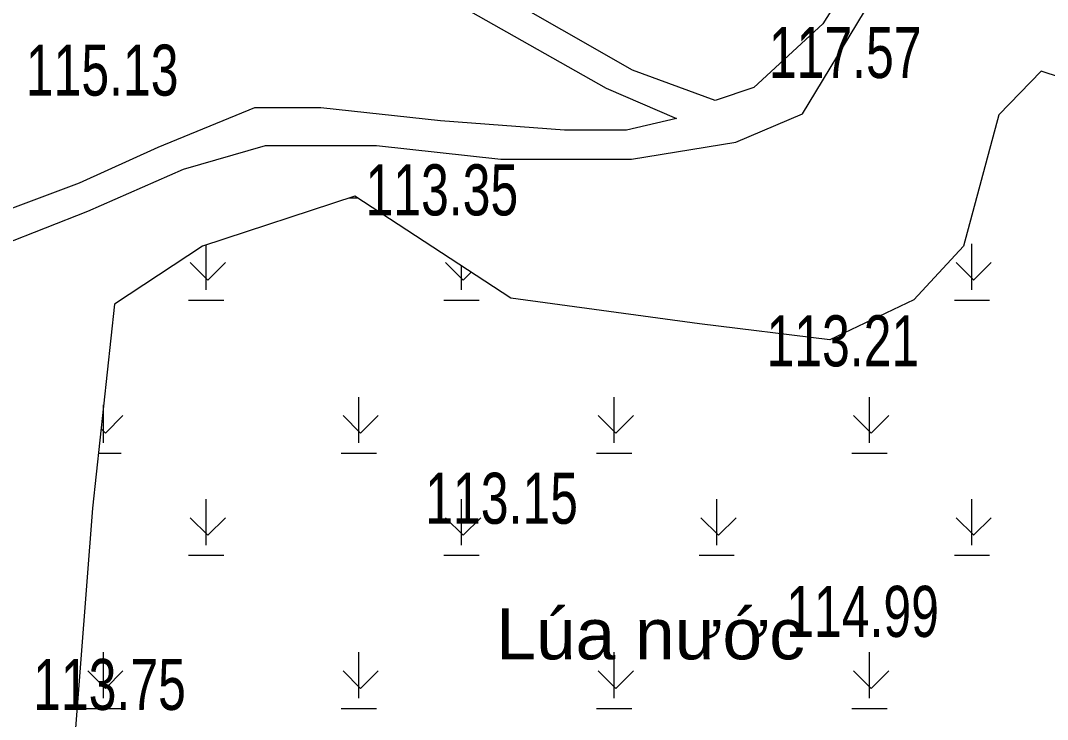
# Model space of a CAD drawing. Header units: metres. Extents: x 431006 to 434411, y 2469261 to 2473208.
# Drawn here: x 432339.5 to 432419.9, y 2471611.1 to 2471665.9 of the extents above; entities that cross this region are included whole.
import ezdxf
from ezdxf.enums import TextEntityAlignment as Align

# ---------------------------------------------------------------- set-up
doc = ezdxf.new("R2010")
doc.units = ezdxf.units.M
doc.header["$MEASUREMENT"] = 0
for name, color, linetype, lineweight in [('1', 8, 'Continuous', 18), ('CAO DO', 8, 'Continuous', 18), ('duong be tong-ks', 8, 'Continuous', 18), ('ranh gioi thuc vat-ks', 8, 'RAO_T_VAT', 18), ('thuc vat-ks', 8, 'Continuous', 18)]:
    doc.layers.add(name, color=color, linetype=linetype, lineweight=lineweight)
doc.styles.add('ks_ten cong trinh', font='')
doc.styles.get("Standard").update_dxf_attribs({"font": 'arial.ttf'})
doc.styles.get('ks_ten cong trinh').set_extended_font_data('.VnArial')
doc.linetypes.add('RAO_T_VAT', pattern='A,0,[133,ltypeshp.shx,S=0.34,R=0,X=-0.17,Y=0],-2,[133,ltypeshp.shx,S=0.08,R=0,X=0,Y=0],-1.5,[133,ltypeshp.shx,S=0.08,R=0,X=0,Y=0],-1.5,[133,ltypeshp.shx,S=0.08,R=0,X=0,Y=0],-2', length=7)

msp = doc.modelspace()

# ---------------------------------------------------------------- hatches: boundary and pattern name
at = {"layer": 'thuc vat-ks'}
h = msp.add_hatch(dxfattribs=at)
h.set_pattern_fill('222B', color=9, scale=20, style=0, pattern_type=2)
h.set_pattern_definition([(0, (12.62, 4), (0, 20), [2.76, -17.24]), (0, (4.59, 12), (0, 20), [2.76, -17.24]), (90, (14, 4.8), (-20, 1e-15), [3.6, -16.4]), (90, (5.97, 12.8), (-20, 1e-15), [3.6, -16.4]), (45, (14, 4.8), (0, 20.00000619), [1.952, -26.33228]), (45, (5.97, 12.8), (0, 20.00000619), [1.952, -26.33228]), (315, (12.62, 6.18), (20.00000619, 0), [1.952, -26.33228]), (315, (4.59, 14.18), (20.00000619, 0), [1.952, -26.33228])])
h.paths.add_polyline_path([(432508.199, 2471611.396), (432490.669, 2471607.795), (432483.458, 2471604.07), (432476.869, 2471596.619), (432470.653, 2471593.391), (432457.723, 2471591.901), (432447.404, 2471594.136), (432444.047, 2471597.488), (432427.68, 2471623.886), (432426.6, 2471642.066), (432428.856, 2471650.294), (432430.425, 2471655.681), (432429.641, 2471658.619), (432419.441, 2471661.95), (432416.107, 2471658.522), (432413.361, 2471648.237), (432409.464, 2471644.019), (432402.875, 2471640.885), (432392.678, 2471642.139), (432377.897, 2471644.165), (432365.66, 2471652.156), (432353.737, 2471648.238), (432346.834, 2471643.694), (432345.109, 2471627.712), (432342.26, 2471590.841), (432339.657, 2471570.861), (432352.65, 2471572.468), (432377.277, 2471585.94), (432392.622, 2471588.164), (432406.729, 2471588.782), (432418.733, 2471587.67), (432437.165, 2471590.256), (432446.633, 2471587.428), (432454.345, 2471584.308), (432465.377, 2471573.308), (432451.809, 2471533.12), (432455.552, 2471525.642), (432460.676, 2471522.887), (432471.119, 2471527.61), (432496.34, 2471554.375), (432532.039, 2471571.319), (432556.756, 2471579.041), (432595.18, 2471570.973), (432609.881, 2471566.873), (432611.223, 2471553.783), (432603.017, 2471538.611), (432583.998, 2471513.707), (432586.339, 2471508.068), (432596.531, 2471502.565), (432602.316, 2471500.777), (432608.375, 2471502.153), (432616.639, 2471511.507), (432626.004, 2471523.749), (432634.127, 2471532.454), (432642.99, 2471534.711), (432645.771, 2471537.835), (432648.204, 2471545.993), (432648.551, 2471554.151), (432643.859, 2471559.706), (432629.287, 2471568.228), (432627.367, 2471573.294), (432625.174, 2471583.7), (432607.885, 2471601.828), (432589.606, 2471617.551), (432583.552, 2471616.687), (432570.924, 2471610.295), (432556.22, 2471602.52), (432545.668, 2471600.101), (432529.338, 2471608.964), (432519.24, 2471612.098)])

# ---------------------------------------------------------------- linework, layer by layer
at = {"layer": 'duong be tong-ks', "color": 9, "linetype": 'Continuous', "lineweight": 0}
for points in [[(432422.846, 2471746.47), (432418.336, 2471741.349), (432415.404, 2471735.933), (432413.629, 2471729.997), (432413.629, 2471721.981), (432414.975, 2471714.855), (432417.056, 2471705.004), (432417.056, 2471699.925), (432417.056, 2471695.953), (432415.487, 2471690.555), (432412.622, 2471684.053), (432408.805, 2471675.932), (432402.342, 2471665.659), (432396.927, 2471660.686), (432393.903, 2471659.666), (432387.428, 2471662.021), (432370.616, 2471671.641)], [(432338.123, 2471648.374), (432344.754, 2471650.982), (432352.24, 2471654.274), (432358.675, 2471656.123), (432367.358, 2471656.123), (432377.112, 2471655.054), (432387.336, 2471655.054), (432395.522, 2471656.38), (432400.741, 2471658.603), (432406.644, 2471668.37), (432412.932, 2471679.971), (432417.876, 2471689.853), (432419.14, 2471695.439), (432419.747, 2471700.584), (432419.325, 2471705.466), (432417.396, 2471715.033), (432416.009, 2471723.946), (432416.009, 2471729.853), (432416.98, 2471733.693), (432419.683, 2471738.714), (432423.997, 2471743.804)], [(432369.317, 2471669.723), (432385.349, 2471660.623), (432390.867, 2471658.244), (432386.937, 2471657.337), (432382.099, 2471657.337), (432372.385, 2471658.055), (432363.012, 2471659.075), (432357.796, 2471659.075), (432350.217, 2471655.96), (432344.056, 2471653.165), (432338.425, 2471651.05), (432332.755, 2471650.257), (432326.595, 2471650.257), (432315.672, 2471651.843), (432300.87, 2471653.924), (432290.854, 2471654.377), (432281.405, 2471654.377), (432266.456, 2471653.197), (432253.833, 2471651.044)]]:
    msp.add_lwpolyline(points, dxfattribs=at)
at = {"layer": 'ranh gioi thuc vat-ks', "color": 9, "lineweight": 0, "ltscale": 3}
msp.add_lwpolyline([(432444.047, 2471597.488), (432427.68, 2471623.886), (432426.6, 2471642.066), (432428.856, 2471650.294), (432430.425, 2471655.681), (432429.641, 2471658.619), (432419.441, 2471661.95), (432416.107, 2471658.522), (432413.361, 2471648.237), (432409.464, 2471644.019), (432402.875, 2471640.885), (432392.678, 2471642.139), (432377.897, 2471644.165), (432365.66, 2471652.156), (432353.737, 2471648.238), (432346.834, 2471643.694), (432345.109, 2471627.712), (432342.26, 2471590.841)], dxfattribs=at)

# ---------------------------------------------------------------- texts
at = {"layer": '1', "color": 9, "linetype": 'Continuous', "style": 'ks_ten cong trinh'}
msp.add_text('Lóa n\xadíc', height=4, dxfattribs=at).set_placement((432388.83, 2471615.855), align=Align.CENTER)
at = {"layer": 'CAO DO', "color": 9, "lineweight": 0, "width": 0.7}
for s, p in [('117.57', (432398.102, 2471661.415, 117.57)), ('115.13', (432339.888, 2471660.036, 115.13)), ('113.35', (432366.502, 2471650.649, 113.345)), ('113.21', (432397.918, 2471638.819, 113.206)), ('113.15', (432371.182, 2471626.48, 113.147)), ('114.99', (432399.464, 2471617.616, 114.99)), ('113.75', (432340.463, 2471611.89, 113.748))]:
    msp.add_text(s, height=4, dxfattribs=at).set_placement(p)

doc.saveas('drawing.dxf')
